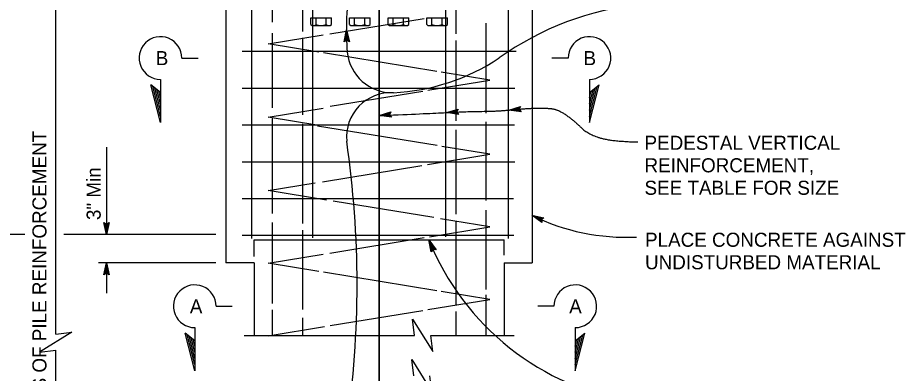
# Model space of a CAD drawing. Extents: x -894 to 866, y -476 to 714.
# Drawn here: x -610.9 to -169.9, y -41.3 to 135.4 of the extents above; entities that cross this region are included whole.
import ezdxf

# ---------------------------------------------------------------- set-up
doc = ezdxf.new("R2010")
doc.units = 0
for name, color, linetype in [('56 Stage 3 Anno', 7, 'Continuous'), ('57 Undefined', 7, 'Continuous'), ('60 Nongeo Data', 7, 'Continuous')]:
    doc.layers.add(name, color=color, linetype=linetype)

msp = doc.modelspace()

# ---------------------------------------------------------------- linework, layer by layer
at = {"layer": '56 Stage 3 Anno'}
for p, q in [((-431.34, 403.26), (-431.34, -163.86)), ((-592.02, -21.85), (-592.02, 176.46)), ((-448.78, 123.34), (-447.6, 129.39)), ((-448.43, 123.57), (-447.56, 128.01)), ((-447.6, 129.39), (-447.6, 129.39)), ((-447.6, 129.39), (-446.1, 123.41)), ((-447.56, 127.99), (-446.47, 123.64)), ((-447.46, 124.18), (-448.78, 123.34)), ((-448.07, 123.81), (-447.52, 126.62)), ((-447.73, 124), (-447.49, 125.24)), ((-447.52, 126.62), (-446.82, 123.81)), ((-447.49, 125.24), (-447.19, 124.03)), ((-446.1, 123.41), (-447.46, 124.18)), ((-448.78, 123.34), (-448.78, 123.34)), ((-446.1, 123.41), (-446.1, 123.41)), ((-431.38, 86.72), (-425.51, 88.6)), ((-429.99, 86.86), (-425.72, 88.22)), ((-425.51, 88.6), (-426.19, 87.2)), ((-425.51, 88.6), (-425.51, 88.6)), ((-397.93, 88.22), (-392.03, 89.95)), ((-391.85, 87.28), (-397.93, 88.22)), ((-397.93, 88.22), (-397.93, 88.22)), ((-392.09, 87.63), (-396.55, 88.32)), ((-396.54, 88.32), (-392.24, 89.58)), ((-395.17, 88.41), (-392.39, 89.22)), ((-392.34, 87.97), (-395.17, 88.41)), ((-393.79, 88.5), (-392.6, 88.85)), ((-392.55, 88.3), (-393.79, 88.5)), ((-392.03, 89.95), (-392.74, 88.57)), ((-392.74, 88.57), (-391.85, 87.28)), ((-392.03, 89.95), (-392.03, 89.95)), ((-366.94, 89.5), (-361.05, 91.3)), ((-360.84, 88.64), (-366.94, 89.5)), ((-366.94, 89.5), (-366.94, 89.5)), ((-361.09, 88.98), (-365.56, 89.61)), ((-365.55, 89.61), (-361.26, 90.93)), ((-364.18, 89.72), (-361.41, 90.57)), ((-361.35, 89.32), (-364.18, 89.72)), ((-362.8, 89.83), (-361.61, 90.19)), ((-361.55, 89.65), (-362.8, 89.83)), ((-361.05, 91.3), (-361.75, 89.91)), ((-361.75, 89.91), (-360.84, 88.64)), ((-361.05, 91.3), (-361.05, 91.3)), ((-360.84, 88.64), (-360.84, 88.64)), ((-425.27, 85.94), (-431.38, 86.72)), ((-431.38, 86.72), (-431.38, 86.72)), ((-425.52, 86.27), (-430, 86.85)), ((-428.62, 86.98), (-425.86, 87.86)), ((-425.79, 86.61), (-428.62, 86.98)), ((-427.24, 87.1), (-426.06, 87.48)), ((-425.99, 86.94), (-427.24, 87.1)), ((-426.19, 87.2), (-425.27, 85.94)), ((-425.27, 85.94), (-425.27, 85.94)), ((-391.85, 87.28), (-391.85, 87.28)), ((-566.81, 71.07), (-566.81, 27.65)), ((-350.51, 33.58), (-355.47, 37.23)), ((-355.47, 37.23), (-355.47, 37.23)), ((-355.47, 37.23), (-349.43, 36.03)), ((-350.57, 33.99), (-354.21, 36.67)), ((-354.2, 36.67), (-349.79, 35.79)), ((-350.64, 34.42), (-352.94, 36.11)), ((-352.94, 36.11), (-350.1, 35.55)), ((-350.66, 34.8), (-351.67, 35.55)), ((-351.67, 35.55), (-350.46, 35.31)), ((-349.43, 36.03), (-350.7, 35.13)), ((-349.43, 36.03), (-349.43, 36.03)), ((-566.81, 27.65), (-568.14, 33.66)), ((-568.14, 33.66), (-568.14, 33.66)), ((-568.14, 33.66), (-566.81, 32.86)), ((-566.82, 29.05), (-567.78, 33.43)), ((-566.81, 30.42), (-567.44, 33.25)), ((-566.81, 31.8), (-567.08, 33.02)), ((-566.81, 32.86), (-565.47, 33.66)), ((-565.47, 33.66), (-566.81, 27.65)), ((-565.83, 33.45), (-566.81, 29.04)), ((-566.19, 33.21), (-566.81, 30.42)), ((-566.53, 33.04), (-566.81, 31.8)), ((-565.47, 33.66), (-565.47, 33.66)), ((-350.7, 35.13), (-350.51, 33.58)), ((-350.51, 33.58), (-350.51, 33.58)), ((-607.37, 27.65), (-630.92, 27.65)), ((-512.48, 27.65), (-588, 27.65)), ((-566.81, 27.65), (-566.81, 27.65)), ((-405.47, 19.01), (-406.65, 25.05)), ((-406.65, 25.05), (-406.65, 25.05)), ((-406.65, 25.05), (-403.02, 20.08)), ((-405.23, 19.35), (-406.1, 23.79)), ((-406.09, 23.78), (-403.44, 20.15)), ((-404.99, 19.71), (-405.54, 22.52)), ((-405.54, 22.52), (-403.83, 20.18)), ((-404.56, 20.28), (-405.47, 19.01)), ((-405.47, 19.01), (-405.47, 19.01)), ((-404.75, 20.01), (-404.99, 21.25)), ((-404.99, 21.25), (-404.26, 20.25)), ((-403.02, 20.08), (-404.56, 20.28)), ((-403.02, 20.08), (-403.02, 20.08)), ((-512.48, 13.63), (-570.82, 13.63)), ((-568.15, 7.62), (-566.81, 13.63)), ((-566.81, 13.63), (-566.81, 13.63)), ((-566.81, 13.63), (-565.48, 7.62)), ((-566.81, 13.63), (-566.81, -1.39)), ((-567.8, 7.84), (-566.81, 12.25)), ((-567.44, 8.07), (-566.81, 10.86)), ((-567.09, 8.25), (-566.82, 9.48)), ((-566.82, 9.48), (-566.55, 8.27)), ((-566.81, 12.24), (-565.84, 7.85)), ((-566.81, 10.86), (-566.19, 8.03)), ((-566.81, 8.42), (-568.15, 7.62)), ((-568.15, 7.62), (-568.15, 7.62)), ((-565.48, 7.62), (-566.81, 8.42)), ((-565.48, 7.62), (-565.48, 7.62)), ((-592.02, -156.66), (-592.02, -29.86))]:
    msp.add_line(p, q, dxfattribs=at)
for points in [[(-431.34, -164.28), (-431.34, 402.72)], [(-592.02, -21.85), (-584.01, -20.85), (-600.03, -30.86), (-592.02, -29.86)]]:
    msp.add_lwpolyline(points, dxfattribs=at)
for centre, radius, start, end in [((-301.82, 129.62), 145.81, 171.5041, 178.6703), ((-285.91, -4.78), 147.64, 96.0132, 125.4949), ((-301.82, 129.62), 145.81, 178.6703, 184.4073), ((-424.84, 120.59), 22.46, 185.5562, 271.4552), ((-428.67, 200.32), 102.28, 272.4651, 303.8967), ((-425.47, 76.08), 22.08, 86.8833, 185.3073), ((-939.86, 2.56), 497.56, 351.833, 8.2598), ((-308.5, 132.53), 106.25, 243.7628, 272.7007), ((-285.44, 73.82), 130.65, 201.9154, 261.4086)]:
    msp.add_arc(centre, radius, start, end, dxfattribs=at)
msp.add_open_spline([(-431.38, 86.72), (-397.93, 88.22), (-387.42, 88.78), (-373.77, 88.93), (-366.94, 89.5), (-356.16, 90.4), (-349.55, 90.55), (-342.65, 89.96), (-334.58, 84.38), (-327.97, 77.77), (-316.38, 73.95), (-302.72, 73.66)], degree=2, dxfattribs=at)
at = {"layer": '60 Nongeo Data'}
for p, q in [((-507.47, 314.14), (-507.47, 13.63)), ((-355.21, 314.14), (-355.21, 13.63)), ((-494.76, 307.58), (-494.76, 25.65)), ((-464.4, 306.53), (-464.4, 25.99)), ((-431.26, 307.88), (-431.26, 25.48)), ((-398.28, 307.28), (-398.28, 26.49)), ((-367.25, 306.83), (-367.25, 25.65)), ((-484.43, 178.91), (-484.43, 133.19)), ((-393.27, 163.58), (-393.27, 127.34)), ((-469.4, 157.73), (-469.4, 128.46)), ((-465.27, 131.96), (-465.27, 135.24)), ((-465.27, 135.24), (-455.01, 135.24)), ((-462.7, 131.96), (-462.7, 135.24)), ((-457.57, 131.96), (-457.57, 135.24)), ((-455.01, 131.96), (-455.01, 135.24)), ((-446.07, 131.96), (-446.07, 135.24)), ((-446.07, 135.24), (-435.81, 135.24)), ((-443.5, 131.96), (-443.5, 135.24)), ((-438.37, 131.96), (-438.37, 135.24)), ((-435.81, 131.96), (-435.81, 135.24)), ((-426.87, 131.96), (-426.87, 135.24)), ((-426.87, 135.24), (-416.61, 135.24)), ((-424.3, 131.96), (-424.3, 135.24)), ((-419.17, 131.96), (-419.17, 135.24)), ((-416.61, 131.96), (-416.61, 135.24)), ((-407.67, 131.96), (-407.67, 135.24)), ((-407.67, 135.24), (-397.41, 135.24)), ((-405.1, 131.96), (-405.1, 135.24)), ((-399.97, 131.96), (-399.97, 135.24)), ((-397.41, 131.96), (-397.41, 135.24)), ((-378.25, 132.64), (-378.25, 88.03)), ((-463.98, 131.44), (-456.29, 131.44)), ((-444.78, 131.44), (-437.09, 131.44)), ((-425.59, 131.44), (-417.89, 131.44)), ((-406.39, 131.44), (-398.69, 131.44)), ((-484.43, 127.62), (-484.43, 90.54)), ((-469.4, 125.39), (-469.4, 87.19)), ((-393.27, 123.99), (-393.27, 84.13)), ((-529.38, 115.35), (-521.31, 115.35)), ((-521.33, 115.39), (-521.33, 115.39)), ((-499.45, 118.68), (-363.3, 118.68)), ((-337.42, 115.35), (-345.48, 115.35)), ((-345.46, 115.39), (-345.46, 115.39)), ((-539.98, 83.28), (-544.75, 102.02)), ((-539.98, 98.15), (-544.75, 102.02)), ((-540.07, 104.75), (-540.07, 104.75)), ((-539.98, 104.75), (-539.98, 83.28)), ((-326.82, 104.75), (-326.82, 83.28)), ((-326.82, 83.28), (-322.04, 102.02)), ((-326.82, 98.15), (-322.04, 102.02)), ((-326.73, 104.75), (-326.73, 104.75)), ((-539.98, 86.36), (-543.77, 101.22)), ((-539.98, 89.44), (-542.77, 100.42)), ((-539.98, 92.53), (-541.78, 99.62)), ((-539.98, 95.61), (-540.79, 98.81)), ((-499.45, 100.4), (-363.93, 100.4)), ((-326.82, 86.36), (-323.03, 101.22)), ((-326.82, 89.44), (-324.02, 100.42)), ((-326.82, 92.53), (-325.01, 99.62)), ((-326.82, 95.61), (-326, 98.81)), ((-484.43, 85.24), (-484.43, 38.12)), ((-499.45, 82.12), (-364.14, 82.12)), ((-469.4, 82.73), (-469.4, 33.11)), ((-393.27, 79.67), (-393.27, 37.84)), ((-378.25, 83.57), (-378.25, 44.54)), ((-499.45, 63.85), (-363.93, 63.85)), ((-499.45, 45.57), (-364.56, 45.57)), ((-378.25, 39.8), (-378.25, 0.33)), ((-484.43, 33.66), (-484.43, -6.58)), ((-393.27, 33.94), (-393.27, -7.52)), ((-499.45, 27.29), (-364.35, 27.29)), ((-469.4, 29.76), (-469.4, -9.56)), ((-493.44, 25.1), (-369.23, 25.1)), ((-493.44, 16.81), (-493.44, 25.1)), ((-369.23, 17.36), (-369.23, 25.1)), ((-493.44, 13.63), (-507.47, 13.63)), ((-493.44, 13.63), (-493.44, -22.43)), ((-369.23, 13.63), (-355.21, 13.63)), ((-369.23, 13.63), (-369.23, -22.43)), ((-378.25, -2.34), (-378.25, -22.43)), ((-512.35, -7.98), (-504.28, -7.98)), ((-504.31, -7.93), (-504.31, -7.93)), ((-344.46, -7.98), (-352.53, -7.98)), ((-352.51, -7.93), (-352.51, -7.93)), ((-484.43, -9.72), (-484.43, -22.43)), ((-393.27, -10.5), (-393.27, -22.43)), ((-469.4, -13.8), (-469.4, -22.43)), ((-522.95, -40.05), (-527.73, -21.3)), ((-522.95, -25.17), (-527.73, -21.3)), ((-523.04, -18.57), (-523.04, -18.57)), ((-522.95, -18.57), (-522.95, -40.05)), ((-333.86, -18.57), (-333.86, -40.05)), ((-333.86, -40.05), (-329.08, -21.3)), ((-333.86, -25.17), (-329.08, -21.3)), ((-333.77, -18.57), (-333.77, -18.57)), ((-522.95, -36.96), (-526.74, -22.1)), ((-522.95, -33.88), (-525.75, -22.91)), ((-522.95, -30.8), (-524.76, -23.71)), ((-522.95, -27.72), (-523.76, -24.51)), ((-498.45, -22.43), (-413.69, -22.43)), ((-405.68, -22.43), (-364.23, -22.43)), ((-333.86, -36.96), (-330.07, -22.1)), ((-333.86, -33.88), (-331.07, -22.91)), ((-333.86, -30.8), (-332.06, -23.71)), ((-333.86, -27.72), (-333.05, -24.51))]:
    msp.add_line(p, q, dxfattribs=at)
for points in [[(-455.9, 127.37), (-408.9, 135.06)], [(-461.22, 118.24), (-486.43, 122.37), (-459.15, 126.83)], [(-402.6, 108.65), (-459.02, 117.88)], [(-407.07, 99.3), (-376.25, 104.34), (-400.55, 108.32)], [(-455.59, 91.35), (-409.65, 98.87)], [(-461.22, 81.81), (-486.43, 85.93), (-459.15, 90.4)], [(-402.52, 71.84), (-461.95, 81.57)], [(-407.35, 62.45), (-376.25, 67.54), (-400.18, 71.46)], [(-459.55, 53.91), (-410.19, 61.99)], [(-457.43, 44.77), (-486.43, 49.51), (-463.09, 53.33)], [(-404.1, 36.04), (-454.18, 44.24)], [(-406.28, 26.57), (-376.25, 31.48), (-400.88, 35.51)], [(-455.9, 18.45), (-408.9, 26.14)], [(-461.22, 9.33), (-486.43, 13.45), (-459.15, 17.92)], [(-402.6, -0.27), (-459.02, 8.97)], [(-407.07, -9.62), (-376.25, -4.58), (-400.55, -0.6)], [(-455.59, -17.56), (-409.65, -10.04)], [(-413.69, -22.43), (-414.69, -14.42), (-404.68, -30.45), (-405.68, -22.43)], [(-486.43, -22.61), (-458.43, -18.03)], [(-414.08, -42.46), (-415.09, -34.45), (-405.07, -50.48), (-406.07, -42.46)]]:
    msp.add_lwpolyline(points, dxfattribs=at)
for centre, radius, start, end in [((-463.98, 133.29), 1.84, 225.9647, 314.0353), ((-460.14, 138.41), 6.94, 248.3259, 291.6741), ((-456.29, 133.29), 1.84, 225.9647, 314.0353), ((-444.78, 133.29), 1.84, 225.9647, 314.0353), ((-440.94, 138.41), 6.94, 248.3259, 291.6741), ((-437.09, 133.29), 1.84, 225.9647, 314.0353), ((-425.58, 133.29), 1.84, 225.9647, 314.0353), ((-421.74, 138.41), 6.94, 248.3259, 291.6741), ((-417.89, 133.29), 1.84, 225.9647, 314.0353), ((-406.38, 133.29), 1.84, 225.9647, 314.0353), ((-402.54, 138.41), 6.94, 248.3259, 291.6741), ((-398.69, 133.29), 1.84, 225.9647, 314.0353), ((-539.98, 115.35), 10.6, 359.9995, 270), ((-326.82, 115.35), 10.6, 270, 180.0005), ((-522.95, -7.97), 10.6, 359.9995, 270), ((-333.86, -7.97), 10.6, 270, 180.0005)]:
    msp.add_arc(centre, radius, start, end, dxfattribs=at)

# ---------------------------------------------------------------- texts
at = {"layer": '57 Undefined'}
for s, p in [('B', (-542.34, 111.8)), ('B', (-329.77, 111.8)), ('PEDESTAL VERTICAL', (-299.47, 69.74)), ('REINFORCEMENT,', (-299.47, 58.56)), ('SEE TABLE FOR SIZE', (-299.47, 47.39)), ('PLACE CONCRETE AGAINST', (-299.21, 21.56)), ('UNDISTURBED MATERIAL', (-299.21, 10.39)), ('A', (-525.39, -11.52)), ('A', (-336.9, -11.52))]:
    msp.add_text(s, height=7, dxfattribs=at).set_placement(p)
for s, p in [('LIMITS OF PILE REINFORCEMENT', (-596.62, -73.7)), ('3" Min', (-569.69, 34.85))]:
    msp.add_text(s, height=7, rotation=90, dxfattribs=at).set_placement(p)

doc.saveas('drawing.dxf')
